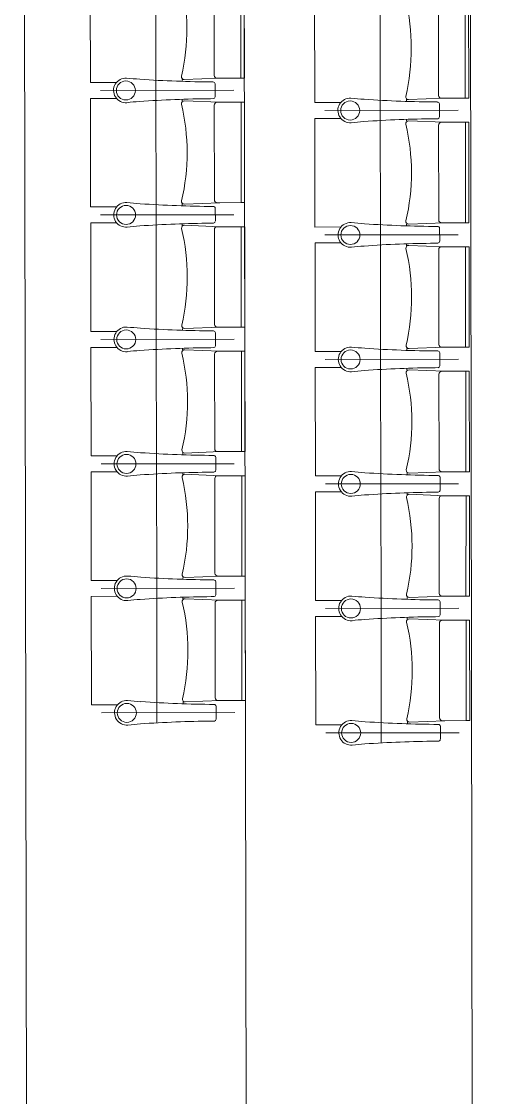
# Model space of a CAD drawing. Header units: millimetres. Extents: x 586 to 1010, y 369 to 668.
# Drawn here: x 690.58 to 692.656, y 469.809 to 474.639 of the extents above; entities that cross this region are included whole.
import ezdxf

# ---------------------------------------------------------------- set-up
doc = ezdxf.new("R2010")
doc.units = ezdxf.units.MM
doc.linetypes.add('CENTER', pattern=[2, 1.25, -0.25, 0.25, -0.25])
doc.linetypes.add('DASHED', pattern=[0.75, 0.5, -0.25])
doc.layers.add('plan line', color=7, linetype='Continuous', lineweight=15)

msp = doc.modelspace()

# ---------------------------------------------------------------- linework, layer by layer
at = {"color": 254, "lineweight": 25}
for points in [[(671.7124, 620.7085), (706.7355, 621.773), (754.2598, 613.8303), (814.6609, 600.1481), (855.7567, 598.0104), (895.0671, 567.0647), (920.0096, 542.0176), (952.0084, 521.2476), (977.2234, 504.6526), (979.6352, 479.2339), (986.3437, 463.8549), (988.7975, 462.3853)], [(654.944, 595.4717), (670.2671, 587.3174), (714.302, 595.1648), (787.0891, 595.1648), (819.3936, 580.9441), (821.0297, 562.8505), (813.4907, 552.7881), (808.7339, 539.6711), (796.4072, 534.7059), (791.0222, 527.249), (791.0222, 507.547), (797.3007, 476.5274), (814.9752, 463.8897), (836.1481, 474.6816), (874.0221, 478.5878), (885.7286, 462.7333), (863.0042, 436.0794), (845.7887, 420.6845), (845.1044, 408.6747)], [(639.2065, 583.4381), (644.7272, 575.638), (657.7961, 553.4401), (668.4043, 543.9291), (682.5178, 548.7307), (692.9838, 555.4778), (711.9339, 556.5828), (734.3456, 532.1334), (750.593, 477.7475), (754.1369, 444.164), (776.4657, 425.4473), (782.6172, 412.2355)]]:
    msp.add_spline(points, degree=3, dxfattribs=at)
at = {"layer": 'plan line'}
for p, q in [((691.5876, 469.5239), (691.5701, 480.598)), ((690.602, 469.5765), (690.5847, 480.5422)), ((692.6021, 469.5797), (692.5848, 480.5454)), ((690.8885, 474.8525), (690.8893, 474.3652)), ((691.8946, 474.7625), (691.8954, 474.2752)), ((690.8893, 474.3652), (691.0059, 474.3654)), ((691.3003, 474.3703), (691.3003, 474.3787)), ((691.4486, 474.3023), (691.4482, 474.3595)), ((691.4486, 474.3023), (691.4482, 474.3595)), ((691.006, 474.2939), (690.8894, 474.2937)), ((690.8894, 474.2937), (690.8902, 473.8064)), ((691.3005, 474.2826), (691.3004, 474.2899)), ((691.4405, 474.2927), (691.4276, 474.2924)), ((691.4405, 474.2927), (691.4276, 474.2924)), ((691.8954, 474.2752), (692.012, 474.2754)), ((692.3064, 474.2803), (692.3064, 474.2887)), ((692.4547, 474.2123), (692.4543, 474.2695)), ((692.4547, 474.2123), (692.4543, 474.2695)), ((692.0121, 474.2039), (691.8955, 474.2037)), ((691.8955, 474.2037), (691.8963, 473.7164)), ((692.3065, 474.1926), (692.3065, 474.1999)), ((692.4466, 474.2027), (692.4337, 474.2024)), ((692.4466, 474.2027), (692.4337, 474.2024)), ((691.3012, 473.8115), (691.3012, 473.8199)), ((690.8902, 473.8064), (691.0068, 473.8066)), ((691.4495, 473.7435), (691.4491, 473.8007)), ((691.4495, 473.7435), (691.4491, 473.8007)), ((691.0069, 473.7351), (690.8903, 473.7349)), ((690.8903, 473.7349), (690.8911, 473.2476)), ((691.3013, 473.7238), (691.3013, 473.7311)), ((691.4414, 473.7339), (691.4285, 473.7336)), ((691.4413, 473.7339), (691.4285, 473.7336)), ((691.8963, 473.7164), (692.0129, 473.7166)), ((692.3073, 473.7215), (692.3073, 473.7299)), ((692.4556, 473.6535), (692.4552, 473.7107)), ((692.4556, 473.6535), (692.4552, 473.7107)), ((692.013, 473.6451), (691.8964, 473.6449)), ((691.8964, 473.6449), (691.8972, 473.1576)), ((692.3074, 473.6338), (692.3074, 473.6411)), ((692.4474, 473.6439), (692.4346, 473.6436)), ((692.4474, 473.6439), (692.4346, 473.6436)), ((690.8911, 473.2476), (691.0077, 473.2478)), ((691.3021, 473.2527), (691.3021, 473.2611)), ((691.4503, 473.1847), (691.45, 473.2419)), ((691.4503, 473.1847), (691.45, 473.2419)), ((691.0078, 473.1763), (690.8912, 473.1761)), ((690.8912, 473.1761), (690.892, 472.6888)), ((691.3022, 473.165), (691.3022, 473.1723)), ((691.4422, 473.1751), (691.4294, 473.1748)), ((691.4422, 473.1751), (691.4294, 473.1748)), ((691.8972, 473.1576), (692.0138, 473.1578)), ((692.3082, 473.1627), (692.3082, 473.1711)), ((692.4564, 473.0947), (692.4561, 473.1519)), ((692.4564, 473.0947), (692.4561, 473.1519)), ((692.0139, 473.0863), (691.8973, 473.0861)), ((691.8973, 473.0861), (691.898, 472.5988)), ((692.3083, 473.075), (692.3083, 473.0823)), ((692.4483, 473.0851), (692.4355, 473.0848)), ((692.4483, 473.0851), (692.4355, 473.0848)), ((691.303, 472.6939), (691.303, 472.7023)), ((690.892, 472.6888), (691.0085, 472.689)), ((691.4512, 472.6259), (691.4509, 472.6831)), ((691.4512, 472.6259), (691.4509, 472.6831)), ((691.0087, 472.6175), (690.8921, 472.6173)), ((690.8921, 472.6173), (690.8928, 472.13)), ((691.3031, 472.6062), (691.3031, 472.6135)), ((691.4431, 472.6163), (691.4303, 472.616)), ((691.4431, 472.6163), (691.4303, 472.616)), ((692.3091, 472.6039), (692.309, 472.6123)), ((691.898, 472.5988), (692.0146, 472.599)), ((692.4573, 472.5359), (692.457, 472.5931)), ((692.4573, 472.5359), (692.457, 472.5931)), ((692.0147, 472.5275), (691.8982, 472.5273)), ((691.8982, 472.5273), (691.8989, 472.04)), ((692.3092, 472.5162), (692.3092, 472.5235)), ((692.4492, 472.5263), (692.4364, 472.526)), ((692.4492, 472.5263), (692.4364, 472.526)), ((690.8928, 472.13), (691.0094, 472.1302)), ((691.3038, 472.1351), (691.3038, 472.1435)), ((691.4521, 472.0671), (691.4518, 472.1243)), ((691.4521, 472.0671), (691.4518, 472.1243)), ((691.0095, 472.0587), (690.893, 472.0586)), ((690.893, 472.0586), (690.8937, 471.5712)), ((691.304, 472.0474), (691.304, 472.0547)), ((691.444, 472.0575), (691.4311, 472.0572)), ((691.444, 472.0575), (691.4311, 472.0572)), ((691.8989, 472.04), (692.0155, 472.0402)), ((692.3099, 472.0451), (692.3099, 472.0535)), ((692.4582, 471.9771), (692.4579, 472.0343)), ((692.4582, 471.9771), (692.4579, 472.0343)), ((692.0156, 471.9687), (691.899, 471.9685)), ((691.899, 471.9685), (691.8998, 471.4812)), ((692.3101, 471.9574), (692.3101, 471.9647)), ((692.4501, 471.9675), (692.4372, 471.9672)), ((692.4501, 471.9675), (692.4372, 471.9672)), ((690.8937, 471.5712), (691.0103, 471.5714)), ((691.3047, 471.5763), (691.3047, 471.5847)), ((691.453, 471.5083), (691.4526, 471.5655)), ((691.4449, 471.4987), (691.432, 471.4984)), ((692.3108, 471.4863), (692.3108, 471.4947)), ((691.8998, 471.4812), (692.0164, 471.4814)), ((692.4591, 471.4183), (692.4587, 471.4755)), ((692.451, 471.4087), (692.4381, 471.4084))]:
    msp.add_line(p, q, dxfattribs=at)
at = {"layer": 'plan line', "linetype": 'DASHED', "ltscale": 3}
for p, q in [((691.1819, 474.9342), (691.183, 474.2847)), ((692.188, 474.8442), (692.1891, 474.1946)), ((691.1828, 474.3754), (691.1838, 473.7259)), ((692.1889, 474.2854), (692.1899, 473.6358)), ((691.1837, 473.8166), (691.1847, 473.1671)), ((692.1898, 473.7266), (692.1908, 473.077)), ((691.1846, 473.2578), (691.1856, 472.6083)), ((692.1907, 473.1678), (692.1917, 472.5182)), ((691.1855, 472.699), (691.1865, 472.0495)), ((692.1916, 472.609), (692.1926, 471.9594)), ((691.1863, 472.1402), (691.1874, 471.4907)), ((692.1924, 472.0502), (692.1935, 471.4006))]:
    msp.add_line(p, q, dxfattribs=at)
at = {"layer": 'plan line', "linetype": 'CENTER', "ltscale": 3}
for p, q in [((691.5319, 474.3305), (690.9339, 474.3296)), ((691.5319, 474.3305), (690.9339, 474.3296)), ((692.538, 474.2405), (691.94, 474.2395)), ((692.538, 474.2405), (691.94, 474.2395)), ((691.5327, 473.7717), (690.9348, 473.7708)), ((691.5327, 473.7717), (690.9348, 473.7708)), ((692.5388, 473.6817), (691.9409, 473.6807)), ((692.5388, 473.6817), (691.9409, 473.6807)), ((691.5336, 473.2129), (690.9357, 473.212)), ((691.5336, 473.2129), (690.9357, 473.212)), ((692.5397, 473.1229), (691.9418, 473.1219)), ((692.5397, 473.1229), (691.9418, 473.1219)), ((691.5345, 472.6541), (690.9366, 472.6532)), ((691.5345, 472.6541), (690.9366, 472.6532)), ((692.5406, 472.5641), (691.9427, 472.5631)), ((692.5406, 472.5641), (691.9427, 472.5631)), ((691.5354, 472.0953), (690.9375, 472.0944)), ((691.5354, 472.0953), (690.9375, 472.0944)), ((692.5415, 472.0053), (691.9435, 472.0043)), ((692.5415, 472.0053), (691.9435, 472.0043)), ((691.5363, 471.5365), (690.9383, 471.5356)), ((692.5424, 471.4465), (691.9444, 471.4455))]:
    msp.add_line(p, q, dxfattribs=at)
at = {"layer": 'plan line'}
for points in [[(691.4684, 474.3844), (691.3101, 474.3783, -0.474715), (691.2971, 474.393, 0.115865), (691.2965, 474.8271, -0.474715), (691.3094, 474.8418), (691.4676, 474.8352)], [(691.5639, 474.3846), (691.4569, 474.3844, -0.414214), (691.4442, 474.3971), (691.4435, 474.8225, -0.414214), (691.4562, 474.8352), (691.564, 474.8354), (691.5639, 474.3846)], [(692.4744, 474.2944), (692.3162, 474.2883, -0.474715), (692.3032, 474.303, 0.115865), (692.3026, 474.737, -0.474715), (692.3155, 474.7518), (692.4737, 474.7452)], [(692.57, 474.2945), (692.463, 474.2944, -0.414214), (692.4503, 474.307), (692.4496, 474.7325, -0.414214), (692.4623, 474.7452), (692.5701, 474.7454), (692.57, 474.2945)], [(691.4692, 473.8256), (691.311, 473.8195, -0.474715), (691.298, 473.8342, 0.115865), (691.2973, 474.2683, -0.474715), (691.3103, 474.283), (691.4685, 474.2764)], [(691.5648, 473.8258), (691.4578, 473.8256, -0.414214), (691.4451, 473.8383), (691.4444, 474.2637, -0.414214), (691.4571, 474.2764), (691.5649, 474.2766), (691.5648, 473.8258)], [(692.4753, 473.7356), (692.3171, 473.7295, -0.474715), (692.3041, 473.7442, 0.115865), (692.3034, 474.1782, -0.474715), (692.3164, 474.193), (692.4746, 474.1864)], [(692.5709, 473.7357), (692.4639, 473.7356, -0.414214), (692.4512, 473.7482), (692.4505, 474.1737, -0.414214), (692.4632, 474.1864), (692.5709, 474.1866), (692.5709, 473.7357)], [(691.4701, 473.2668), (691.3119, 473.2607, -0.474715), (691.2989, 473.2754, 0.115865), (691.2982, 473.7095, -0.474715), (691.3112, 473.7242), (691.4694, 473.7176)], [(691.5657, 473.267), (691.4587, 473.2668, -0.414214), (691.446, 473.2795), (691.4453, 473.7049, -0.414214), (691.458, 473.7176), (691.5657, 473.7178), (691.5657, 473.267)], [(692.4762, 473.1768), (692.318, 473.1707, -0.474715), (692.305, 473.1854, 0.115865), (692.3043, 473.6194, -0.474715), (692.3172, 473.6342), (692.4755, 473.6276)], [(692.5718, 473.177), (692.4648, 473.1768, -0.414214), (692.452, 473.1894), (692.4514, 473.6149, -0.414214), (692.4641, 473.6276), (692.5718, 473.6278), (692.5718, 473.177)], [(691.471, 472.708), (691.3128, 472.7019, -0.474715), (691.2998, 472.7166, 0.115865), (691.2991, 473.1507, -0.474715), (691.312, 473.1654), (691.4703, 473.1588)], [(691.5666, 472.7082), (691.4596, 472.708, -0.414214), (691.4468, 472.7207), (691.4462, 473.1461, -0.414214), (691.4588, 473.1588), (691.5666, 473.159), (691.5666, 472.7082)], [(692.4771, 472.618), (692.3189, 472.6119, -0.474715), (692.3059, 472.6266, 0.115865), (692.3052, 473.0607, -0.474715), (692.3181, 473.0754), (692.4764, 473.0688)], [(692.5727, 472.6182), (692.4656, 472.618, -0.414214), (692.4529, 472.6306), (692.4523, 473.0561, -0.414214), (692.4649, 473.0688), (692.5727, 473.069), (692.5727, 472.6182)], [(691.4719, 472.1492), (691.3137, 472.1431, -0.474715), (691.3007, 472.1578, 0.115865), (691.3, 472.5919, -0.474715), (691.3129, 472.6066), (691.4712, 472.6)], [(691.5675, 472.1494), (691.4604, 472.1492, -0.414214), (691.4477, 472.1619), (691.447, 472.5873, -0.414214), (691.4597, 472.6), (691.5675, 472.6002), (691.5675, 472.1494)], [(692.478, 472.0592), (692.3197, 472.0531, -0.474715), (692.3068, 472.0678, 0.115865), (692.3061, 472.5019, -0.474715), (692.319, 472.5166), (692.4773, 472.51)], [(692.5735, 472.0594), (692.4665, 472.0592, -0.414214), (692.4538, 472.0718), (692.4531, 472.4973, -0.414214), (692.4658, 472.51), (692.5736, 472.5102), (692.5735, 472.0594)], [(691.4728, 471.5904), (691.3145, 471.5843, -0.474715), (691.3016, 471.599, 0.115865), (691.3009, 472.0331, -0.474715), (691.3138, 472.0478), (691.4721, 472.0412)], [(691.5683, 471.5906), (691.4613, 471.5904, -0.414214), (691.4486, 471.6031), (691.4479, 472.0285, -0.414214), (691.4606, 472.0412), (691.5684, 472.0414), (691.5683, 471.5906)], [(692.4789, 471.5004), (692.3206, 471.4943, -0.474715), (692.3076, 471.509, 0.115865), (692.307, 471.9431, -0.474715), (692.3199, 471.9578), (692.4781, 471.9512)], [(692.5744, 471.5006), (692.4674, 471.5004, -0.414214), (692.4547, 471.513), (692.454, 471.9385, -0.414214), (692.4667, 471.9512), (692.5745, 471.9514), (692.5744, 471.5006)]]:
    msp.add_lwpolyline(points, format="xyb", dxfattribs=at)
for points in [[(691.5799, 474.3846), (691.5792, 474.8354), (691.564, 474.8354), (691.5639, 474.3846), (691.5799, 474.3846)], [(692.586, 474.2946), (692.5853, 474.7454), (692.5701, 474.7454), (692.57, 474.2945), (692.586, 474.2946)], [(691.5808, 473.8258), (691.5801, 474.2766), (691.5649, 474.2766), (691.5648, 473.8258), (691.5808, 473.8258)], [(692.5869, 473.7358), (692.5862, 474.1866), (692.5709, 474.1866), (692.5709, 473.7357), (692.5869, 473.7358)], [(691.5817, 473.267), (691.581, 473.7178), (691.5657, 473.7178), (691.5657, 473.267), (691.5817, 473.267)], [(692.5878, 473.177), (692.5871, 473.6278), (692.5718, 473.6278), (692.5718, 473.177), (692.5878, 473.177)], [(691.5826, 472.7082), (691.5819, 473.159), (691.5666, 473.159), (691.5666, 472.7082), (691.5826, 472.7082)], [(692.5887, 472.6182), (692.588, 473.069), (692.5727, 473.069), (692.5727, 472.6182), (692.5887, 472.6182)], [(691.5835, 472.1494), (691.5827, 472.6002), (691.5675, 472.6002), (691.5675, 472.1494), (691.5835, 472.1494)], [(692.5895, 472.0594), (692.5888, 472.5102), (692.5736, 472.5102), (692.5735, 472.0594), (692.5895, 472.0594)], [(691.5843, 471.5906), (691.5836, 472.0414), (691.5684, 472.0414), (691.5683, 471.5906), (691.5843, 471.5906)], [(692.5904, 471.5006), (692.5897, 471.9514), (692.5745, 471.9514), (692.5744, 471.5006), (692.5904, 471.5006)]]:
    msp.add_lwpolyline(points, dxfattribs=at)
for centre in [(691.0481, 474.3294), (691.0481, 474.3294), (692.0542, 474.2394), (692.0542, 474.2394), (691.049, 473.7706), (691.049, 473.7706), (692.0551, 473.6806), (692.0551, 473.6806), (691.0498, 473.2118), (691.0498, 473.2118), (692.0559, 473.1218), (692.0559, 473.1218), (691.0507, 472.653), (691.0507, 472.653), (692.0568, 472.563), (692.0568, 472.563), (691.0516, 472.0942), (691.0516, 472.0942), (692.0577, 472.0042), (692.0577, 472.0042), (691.0525, 471.5354), (692.0586, 471.4454)]:
    msp.add_circle(centre, 0.0427, dxfattribs=at)
for centre, radius, start, end in [((691.0483, 474.3297), 0.0554, 86.596, 274.6384), ((691.0483, 474.3297), 0.0554, 86.596, 274.6384), ((691.4272, 478.3225), 3.9554, 264.5499, 265.418), ((691.4272, 478.3225), 3.9554, 264.5499, 265.418), ((691.473, 479.6962), 5.3287, 266.1073, 269.6309), ((691.473, 479.6962), 5.3287, 266.1073, 269.6309), ((691.4387, 474.3579), 0.00967, 9.2643, 90.7147), ((691.4387, 474.3579), 0.00967, 9.2643, 90.7147), ((691.4391, 474.3019), 0.00935, 278.5288, 351.652), ((691.4391, 474.3019), 0.00935, 278.5288, 351.652), ((692.0544, 474.2397), 0.0554, 86.596, 274.6384), ((692.0544, 474.2397), 0.0554, 86.596, 274.6384), ((692.4333, 478.2325), 3.9554, 264.5499, 265.418), ((692.4333, 478.2325), 3.9554, 264.5499, 265.418), ((691.1761, 473.2875), 0.9947, 93.8628, 97.1256), ((691.1761, 473.2875), 0.9947, 93.8628, 97.1256), ((691.4633, 469.2959), 4.9966, 90.409, 94.0646), ((691.4633, 469.2959), 4.9966, 90.409, 94.0646), ((692.4791, 479.6062), 5.3287, 266.1073, 269.6309), ((692.4791, 479.6062), 5.3287, 266.1073, 269.6309), ((692.4448, 474.2679), 0.00967, 9.2643, 90.7147), ((692.4448, 474.2679), 0.00967, 9.2643, 90.7147), ((692.4694, 469.2059), 4.9966, 90.409, 94.0646), ((692.4694, 469.2059), 4.9966, 90.409, 94.0646), ((692.4452, 474.2119), 0.00935, 278.5288, 351.652), ((692.4452, 474.2119), 0.00935, 278.5288, 351.652), ((692.1822, 473.1975), 0.9947, 93.8628, 97.1256), ((692.1822, 473.1975), 0.9947, 93.8628, 97.1256), ((691.0491, 473.7709), 0.0554, 86.596, 274.6384), ((691.0491, 473.7709), 0.0554, 86.596, 274.6384), ((691.4281, 477.7637), 3.9554, 264.5499, 265.418), ((691.4281, 477.7637), 3.9554, 264.5499, 265.418), ((691.4739, 479.1374), 5.3287, 266.1073, 269.6309), ((691.4739, 479.1374), 5.3287, 266.1073, 269.6309), ((691.4396, 473.7991), 0.00967, 9.2643, 90.7147), ((691.4396, 473.7991), 0.00967, 9.2643, 90.7147), ((691.177, 472.7287), 0.9947, 93.8628, 97.1256), ((691.177, 472.7287), 0.9947, 93.8628, 97.1256), ((691.4642, 468.7371), 4.9966, 90.409, 94.0646), ((691.4642, 468.7371), 4.9966, 90.409, 94.0646), ((691.44, 473.7431), 0.00935, 278.5288, 351.652), ((691.44, 473.7431), 0.00935, 278.5288, 351.652), ((692.0552, 473.6809), 0.0554, 86.596, 274.6384), ((692.0552, 473.6809), 0.0554, 86.596, 274.6384), ((692.4342, 477.6737), 3.9554, 264.5499, 265.418), ((692.4342, 477.6737), 3.9554, 264.5499, 265.418), ((692.48, 479.0474), 5.3287, 266.1073, 269.6309), ((692.48, 479.0474), 5.3287, 266.1073, 269.6309), ((692.4457, 473.7091), 0.00967, 9.2643, 90.7147), ((692.4457, 473.7091), 0.00967, 9.2643, 90.7147), ((692.1831, 472.6387), 0.9947, 93.8628, 97.1256), ((692.1831, 472.6387), 0.9947, 93.8628, 97.1256), ((692.4703, 468.6471), 4.9966, 90.409, 94.0646), ((692.4703, 468.6471), 4.9966, 90.409, 94.0646), ((692.4461, 473.6531), 0.00935, 278.5288, 351.652), ((692.4461, 473.6531), 0.00935, 278.5288, 351.652), ((691.05, 473.2121), 0.0554, 86.596, 274.6384), ((691.05, 473.2121), 0.0554, 86.596, 274.6384), ((691.429, 477.2049), 3.9554, 264.5499, 265.418), ((691.429, 477.2049), 3.9554, 264.5499, 265.418), ((691.4748, 478.5786), 5.3287, 266.1073, 269.6309), ((691.4748, 478.5786), 5.3287, 266.1073, 269.6309), ((691.4405, 473.2403), 0.00967, 9.2643, 90.7147), ((691.4405, 473.2403), 0.00967, 9.2643, 90.7147), ((691.4408, 473.1843), 0.00935, 278.5288, 351.652), ((691.4408, 473.1843), 0.00935, 278.5288, 351.652), ((691.1779, 472.1699), 0.9947, 93.8628, 97.1256), ((691.1779, 472.1699), 0.9947, 93.8628, 97.1256), ((691.4651, 468.1783), 4.9966, 90.409, 94.0646), ((691.4651, 468.1783), 4.9966, 90.409, 94.0646), ((692.0561, 473.1221), 0.0554, 86.596, 274.6384), ((692.0561, 473.1221), 0.0554, 86.596, 274.6384), ((692.4351, 477.1149), 3.9554, 264.5499, 265.418), ((692.4351, 477.1149), 3.9554, 264.5499, 265.418), ((692.4809, 478.4886), 5.3287, 266.1073, 269.6309), ((692.4809, 478.4886), 5.3287, 266.1073, 269.6309), ((692.4465, 473.1503), 0.00967, 9.2643, 90.7147), ((692.4465, 473.1503), 0.00967, 9.2643, 90.7147), ((692.4469, 473.0943), 0.00935, 278.5288, 351.652), ((692.4469, 473.0943), 0.00935, 278.5288, 351.652), ((692.184, 472.0799), 0.9947, 93.8628, 97.1256), ((692.184, 472.0799), 0.9947, 93.8628, 97.1256), ((692.4711, 468.0883), 4.9966, 90.409, 94.0646), ((692.4711, 468.0883), 4.9966, 90.409, 94.0646), ((691.0509, 472.6533), 0.0554, 86.596, 274.6384), ((691.0509, 472.6533), 0.0554, 86.596, 274.6384), ((691.4299, 476.6461), 3.9554, 264.5499, 265.418), ((691.4299, 476.6461), 3.9554, 264.5499, 265.418), ((691.4756, 478.0198), 5.3287, 266.1073, 269.6309), ((691.4756, 478.0198), 5.3287, 266.1073, 269.6309), ((691.4413, 472.6815), 0.00967, 9.2643, 90.7147), ((691.4413, 472.6815), 0.00967, 9.2643, 90.7147), ((691.1788, 471.6111), 0.9947, 93.8628, 97.1256), ((691.1788, 471.6111), 0.9947, 93.8628, 97.1256), ((691.4659, 467.6195), 4.9966, 90.409, 94.0646), ((691.4659, 467.6195), 4.9966, 90.409, 94.0646), ((691.4417, 472.6255), 0.00935, 278.5288, 351.652), ((691.4417, 472.6255), 0.00935, 278.5288, 351.652), ((692.057, 472.5633), 0.0554, 86.596, 274.6384), ((692.057, 472.5633), 0.0554, 86.596, 274.6384), ((692.436, 476.5561), 3.9554, 264.5499, 265.418), ((692.436, 476.5561), 3.9554, 264.5499, 265.418), ((692.4817, 477.9298), 5.3287, 266.1073, 269.6309), ((692.4817, 477.9298), 5.3287, 266.1073, 269.6309), ((692.4474, 472.5915), 0.00967, 9.2643, 90.7147), ((692.4474, 472.5915), 0.00967, 9.2643, 90.7147), ((692.1849, 471.5211), 0.9947, 93.8628, 97.1256), ((692.1849, 471.5211), 0.9947, 93.8628, 97.1256), ((692.472, 467.5295), 4.9966, 90.409, 94.0646), ((692.472, 467.5295), 4.9966, 90.409, 94.0646), ((692.4478, 472.5355), 0.00935, 278.5288, 351.652), ((692.4478, 472.5355), 0.00935, 278.5288, 351.652), ((691.0518, 472.0945), 0.0554, 86.596, 274.6384), ((691.0518, 472.0945), 0.0554, 86.596, 274.6384), ((691.4308, 476.0873), 3.9554, 264.5499, 265.418), ((691.4308, 476.0873), 3.9554, 264.5499, 265.418), ((691.4765, 477.461), 5.3287, 266.1073, 269.6309), ((691.4765, 477.461), 5.3287, 266.1073, 269.6309), ((691.4422, 472.1227), 0.00967, 9.2643, 90.7147), ((691.4422, 472.1227), 0.00967, 9.2643, 90.7147), ((691.1797, 471.0523), 0.9947, 93.8628, 97.1256), ((691.1797, 471.0523), 0.9947, 93.8628, 97.1256), ((691.4668, 467.0607), 4.9966, 90.409, 94.0646), ((691.4668, 467.0607), 4.9966, 90.409, 94.0646), ((691.4426, 472.0667), 0.00935, 278.5288, 351.652), ((691.4426, 472.0667), 0.00935, 278.5288, 351.652), ((692.0579, 472.0045), 0.0554, 86.596, 274.6384), ((692.0579, 472.0045), 0.0554, 86.596, 274.6384), ((692.4368, 475.9973), 3.9554, 264.5499, 265.418), ((692.4368, 475.9973), 3.9554, 264.5499, 265.418), ((692.4826, 477.371), 5.3287, 266.1073, 269.6309), ((692.4826, 477.371), 5.3287, 266.1073, 269.6309), ((692.4483, 472.0327), 0.00967, 9.2643, 90.7147), ((692.4483, 472.0327), 0.00967, 9.2643, 90.7147), ((692.4487, 471.9767), 0.00935, 278.5288, 351.652), ((692.4487, 471.9767), 0.00935, 278.5288, 351.652), ((692.1858, 470.9623), 0.9947, 93.8628, 97.1256), ((692.1857, 470.9623), 0.9947, 93.8628, 97.1256), ((692.4729, 466.9707), 4.9966, 90.409, 94.0646), ((692.4729, 466.9707), 4.9966, 90.409, 94.0646), ((691.0527, 471.5357), 0.0554, 86.596, 274.6384), ((691.4316, 475.5285), 3.9554, 264.5499, 265.418), ((691.4774, 476.9022), 5.3287, 266.1073, 269.6309), ((691.4431, 471.5639), 0.00967, 9.2643, 90.7147), ((691.4677, 466.5019), 4.9966, 90.409, 94.0646), ((691.4435, 471.5079), 0.00935, 278.5288, 351.652), ((692.0588, 471.4457), 0.0554, 86.596, 274.6384), ((692.4377, 475.4385), 3.9554, 264.5499, 265.418), ((692.4835, 476.8122), 5.3287, 266.1073, 269.6309), ((691.1805, 470.4935), 0.9947, 93.8628, 97.1256), ((692.4492, 471.4739), 0.00967, 9.2643, 90.7147), ((692.1866, 470.4035), 0.9947, 93.8628, 97.1256), ((692.4738, 466.4119), 4.9966, 90.409, 94.0646), ((692.4496, 471.4179), 0.00935, 278.5288, 351.652)]:
    msp.add_arc(centre, radius, start, end, dxfattribs=at)

doc.saveas('drawing.dxf')
